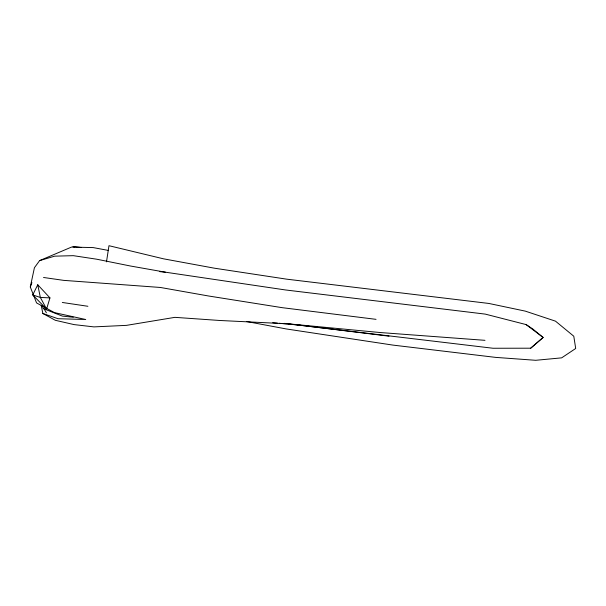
<?xml version="1.0" encoding="UTF-8"?>
<svg xmlns="http://www.w3.org/2000/svg" width="606" height="606" viewBox="0 0 606 606"><rect width="100%" height="100%" fill="white"/><g stroke="black" fill="none" stroke-linecap="round" stroke-linejoin="round"><path stroke-width="0.91" d="M106.489 261.86L108.974 245.703L163.453 258.807L214.357 268.185L286.653 279.161L488.83 303.447L525.296 311.128L555.482 321.15L573.784 336.216L575.7 348.48L561.648 357.851L535.704 360.297L495.663 357.388L393.006 345.109L286.305 328.952L246.748 321.544M41.216 305.341L42.844 313.484L58.002 318.711L85.726 319.506L54.434 312.605L36.557 302.909L30.3 286.979L34.421 267.723L39.625 260.603L71.508 247.081L93.195 247.589L108.406 250.437M46.586 309.075L49.95 297.887L37.739 284.759L32.747 294.955L46.586 309.075L40.344 297.44L37.739 284.759M30.3 286.979L31.913 282.623M288.956 323.952L493.019 348.253L530.704 348.2L543.12 337.466L526.106 324.581L485.27 314.113L285.418 289.948L165.438 272.2L130.426 266.004L96.657 259.201L73.341 255.671L54.654 256.164L39.625 260.603M530.704 348.2L543.12 337.466L532.78 328.982L526.106 324.581M49.95 297.887L40.344 297.44L32.747 294.955M484.982 340.33L380.257 332.542L288.539 323.846L219.66 320.476L174.914 317.347L126.548 325.354L93.915 326.892L74.061 324.596L55.366 320.309L42.844 313.484M272.708 322.695L277.396 323.127M279.275 323.293L298.963 325.096L389.007 336.178M159.848 271.647L165.438 272.2M73.281 317.256L62.32 316.09L43.299 308.575L42.352 305.924M376.046 319.347L282.169 307.666L208.653 296.008L160.385 287.464L63.698 280.366L43.526 277.48M81.09 247.498L72.962 246.46L74.599 247.384M284.335 323.362L286.183 323.596M62.327 302.47L87.893 306.28M43.829 308.446L46.397 312.802"/></g></svg>
